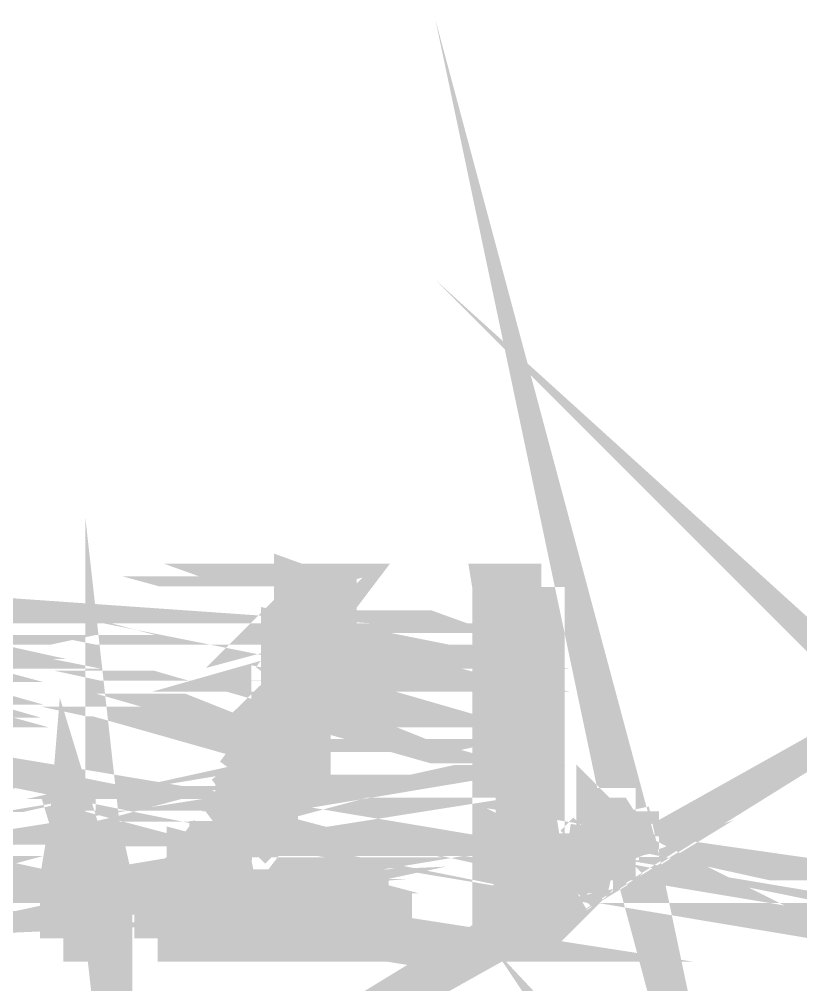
# Model space of a CAD drawing. Header units: inches. Extents: x -524 to 1067, y -71 to 1110.
# Drawn here: x 520.73 to 536.2, y 298.64 to 317.75 of the extents above; entities that cross this region are included whole.
import ezdxf

# ---------------------------------------------------------------- set-up
doc = ezdxf.new("R2010")
doc.units = ezdxf.units.IN
doc.header["$MEASUREMENT"] = 0
doc.layers.add('H', color=7, linetype='Continuous')
doc.layers.add('P', color=7, linetype='Continuous')

msp = doc.modelspace()

# ---------------------------------------------------------------- hatches: boundary and pattern name
at = {"layer": 'H', "linetype": 'Continuous'}
for points in [[(526.0431995902995, 305.7390380684155), (526.2366409983588, 305.9981765584572), (526.2366409983588, 306.4471066186703), (527.2038480386552, 306.4471066186703), (526.9447095486134, 306.2573150484989), (526.9447095486134, 304.8411779479894), (526.6855710585719, 304.8411779479894), (526.6855710585719, 304.1294595598467), (526.4957794884003, 303.9396679896753), (526.4957794884003, 303.2315994394206), (526.2366409983588, 303.2315994394206), (526.2366409983588, 302.972460949379), (525.3351310400449, 303.2315994394206), (525.5285724481041, 303.421391009592), (525.5285724481041, 303.9396679896753), (525.7877109381457, 304.1294595598467), (525.7877109381457, 304.5820394579476), (526.0431995902995, 304.8411779479894), (526.0431995902995, 305.7390380684155)], [(531.1310736060477, 300.913952380597), (530.163866565751, 299.4941654421996), (530.163866565751, 306.4471066186703), (531.1310736060477, 306.4471066186703), (531.1310736060477, 300.913952380597)], [(525.0759925500031, 302.7790195413196), (525.3351310400449, 302.972460949379), (525.3351310400449, 303.2315994394206), (526.2366409983588, 302.972460949379), (526.2366409983588, 302.7790195413196), (525.7877109381457, 302.3300894811066), (524.8862009798318, 302.0709509910649), (524.8862009798318, 302.3300894811066), (525.0759925500031, 302.5235308891658), (525.0759925500031, 302.7790195413196)], [(524.62706248979, 301.8118125010231), (524.8862009798318, 302.0709509910649), (525.7877109381457, 302.3300894811066), (525.7877109381457, 302.0709509910649), (525.5285724481041, 301.8118125010231), (525.5285724481041, 301.6220209308519), (525.3351310400449, 301.3628824408101), (525.3351310400449, 301.1037439507685), (524.8862009798318, 300.6548138905554), (524.8862009798318, 300.4613724824961), (524.62706248979, 300.4613724824961), (523.7255525314761, 300.2058838303423), (523.7255525314761, 300.4613724824961), (524.1781324295769, 300.913952380597), (524.1781324295769, 301.1037439507685), (524.3679239997484, 301.1037439507685), (524.3679239997484, 301.3628824408101), (524.62706248979, 301.6220209308519), (524.62706248979, 301.8118125010231)], [(532.9961407667702, 301.1037439507685), (532.7406521146163, 301.8118125010231), (532.7406521146163, 302.0709509910649), (532.9961407667702, 302.0709509910649), (532.9961407667702, 301.1037439507685)], [(521.6013468807118, 299.4941654421996), (521.6013468807118, 300.6548138905554), (521.8604853707534, 301.8118125010231), (522.3094154309665, 301.8118125010231), (522.5685539210083, 300.6548138905554), (522.5685539210083, 299.4941654421996), (521.6013468807118, 299.4941654421996)], [(532.9961407667702, 301.1037439507685), (532.0289337264737, 301.6220209308519), (532.2880722165155, 301.6220209308519), (532.2880722165155, 301.8118125010231), (532.9961407667702, 301.1037439507685)], [(532.9961407667702, 301.1037439507685), (532.2880722165155, 301.8118125010231), (532.7406521146163, 301.8118125010231), (532.9961407667702, 301.1037439507685)], [(532.9961407667702, 301.1037439507685), (531.8391421563022, 301.3628824408101), (532.0289337264737, 301.6220209308519), (532.9961407667702, 301.1037439507685)], [(531.3208651762188, 301.1037439507685), (531.5800036662606, 301.3628824408101), (531.8391421563022, 301.3628824408101), (532.9961407667702, 301.1037439507685), (531.3208651762188, 301.1037439507685)], [(531.1310736060477, 300.913952380597), (531.3208651762188, 301.1037439507685), (532.7406521146163, 301.1037439507685), (532.4815136245747, 300.913952380597), (531.1310736060477, 300.913952380597)], [(532.0289337264737, 300.6548138905554), (530.163866565751, 299.4941654421996), (531.1310736060477, 300.913952380597), (532.2880722165155, 300.913952380597), (532.2880722165155, 300.6548138905554), (532.0289337264737, 300.6548138905554)], [(530.163866565751, 299.4941654421996), (532.0289337264737, 300.6548138905554), (531.8391421563022, 300.4613724824961), (530.163866565751, 299.4941654421996)], [(528.1053579969694, 299.4941654421996), (523.7255525314761, 300.2058838303423), (528.1053579969694, 300.4613724824961), (528.1053579969694, 299.4941654421996)], [(523.7255525314761, 300.2058838303423), (524.62706248979, 300.4613724824961), (528.1053579969694, 300.4613724824961), (523.7255525314761, 300.2058838303423)], [(530.163866565751, 299.4941654421996), (531.5800036662606, 300.4613724824961), (531.3208651762188, 300.2058838303423), (531.3208651762188, 299.9467453403007), (530.163866565751, 299.4941654421996)], [(530.163866565751, 299.4941654421996), (531.5800036662606, 300.4613724824961), (531.8391421563022, 300.4613724824961), (530.163866565751, 299.4941654421996)], [(523.4700638793222, 299.4941654421996), (523.4700638793222, 300.2058838303423), (523.7255525314761, 300.2058838303423), (528.1053579969694, 299.4941654421996), (523.4700638793222, 299.4941654421996)], [(530.163866565751, 299.4941654421996), (531.1310736060477, 299.8810482583182), (531.3208651762188, 299.9467453403007), (531.1310736060477, 299.8810482583182), (531.1310736060477, 299.7533039322414), (530.163866565751, 299.4941654421996)], [(530.163866565751, 299.4941654421996), (531.1310736060477, 299.7533039322414), (530.871935116006, 299.4941654421996), (530.163866565751, 299.4941654421996)]]:
    msp.add_hatch(color=256, dxfattribs=at).paths.add_polyline_path(points)

# ---------------------------------------------------------------- linework, layer by layer
at = {"layer": 'P', "const_width": 0.927058823529412}
for points in [[(532.7406521146163, 301.8775095830057), (532.9304436847876, 301.1694410327509), (532.7406521146163, 302.0709509910649)], [(539.8833848612583, 302.0709509910649), (542.6536118181828, 299.5598625241822), (539.4344548010451, 302.7790195413196)], [(539.8833848612583, 303.4870880915744), (539.4344548010451, 302.7790195413196), (539.8833848612583, 303.6805294996336)], [(531.7734450743199, 300.4613724824961), (530.163866565751, 299.5598625241822), (532.0289337264737, 300.7205109725378)], [(531.5800036662606, 300.4613724824961), (530.163866565751, 299.5598625241822), (531.7734450743199, 300.4613724824961)], [(522.243718348984, 301.8775095830057), (522.5028568390258, 299.5598625241822), (522.5028568390258, 300.7205109725378)], [(527.1381509566727, 306.5128037006526), (526.2366409983588, 306.5128037006526), (526.9447095486134, 306.2573150484989), (527.1381509566727, 306.5128037006526)], [(526.2366409983588, 306.5128037006526), (526.9447095486134, 306.2573150484989), (526.2366409983588, 306.2573150484989), (526.2366409983588, 306.5128037006526)], [(531.0653765240652, 306.5128037006526), (530.163866565751, 306.5128037006526), (531.0653765240652, 300.9139523805971)], [(530.163866565751, 306.5128037006526), (531.0653765240652, 300.9139523805971), (530.163866565751, 299.5598625241822)], [(530.163866565751, 299.5598625241822), (530.163866565751, 306.5128037006526)], [(531.0653765240652, 300.9139523805971), (531.0653765240652, 306.5128037006526)], [(516.9660527630647, 306.2573150484989), (514.3892672141997, 306.2573150484989), (517.1594941711239, 306.0638736404396), (516.9660527630647, 306.2573150484989)], [(526.9447095486134, 306.2573150484989), (526.2366409983588, 306.2573150484989), (526.9447095486134, 306.0638736404396), (526.9447095486134, 306.2573150484989)], [(526.2366409983588, 306.2573150484989), (526.9447095486134, 306.0638736404396), (526.2366409983588, 306.0638736404396)], [(526.2366409983588, 306.0638736404396), (526.2366409983588, 306.2573150484989)], [(526.9447095486134, 306.0638736404396), (525.977502508317, 305.804735150398), (526.2366409983588, 306.0638736404396)], [(526.9447095486134, 306.0638736404396), (525.977502508317, 305.804735150398)], [(525.977502508317, 305.804735150398), (526.9447095486134, 305.804735150398), (526.9447095486134, 306.0638736404396)], [(526.9447095486134, 306.0638736404396), (526.2366409983588, 306.0638736404396), (526.9447095486134, 306.0638736404396), (526.9447095486134, 306.0638736404396), (526.2366409983588, 306.0638736404396)], [(516.2579842128098, 305.804735150398), (517.4149828232776, 305.5492464982441), (516.451425620869, 305.5492464982441)], [(525.977502508317, 305.804735150398), (526.9447095486134, 305.804735150398)], [(526.9447095486134, 305.804735150398), (525.977502508317, 305.5492464982441)], [(525.977502508317, 305.5492464982441), (525.977502508317, 305.804735150398)], [(526.9447095486134, 305.804735150398), (525.977502508317, 305.5492464982441)], [(525.977502508317, 305.5492464982441), (526.9447095486134, 305.5492464982441), (526.9447095486134, 305.804735150398)], [(532.222375134533, 300.7205109725378), (531.0653765240652, 300.9139523805971), (532.0289337264737, 300.7205109725378), (532.222375134533, 300.7205109725378)], [(517.6741213133196, 305.5492464982441), (516.7069142730231, 305.5492464982441), (517.6741213133196, 305.3558050901848)], [(516.7069142730231, 305.5492464982441), (517.6741213133196, 305.3558050901848), (516.7069142730231, 305.3558050901848)], [(525.977502508317, 305.5492464982441), (526.9447095486134, 305.3558050901848), (525.977502508317, 305.3558050901848), (525.977502508317, 305.5492464982441)], [(525.977502508317, 305.5492464982441), (526.9447095486134, 305.5492464982441)], [(526.9447095486134, 305.5492464982441), (525.977502508317, 305.5492464982441), (525.977502508317, 305.5492464982441), (526.9447095486134, 305.5492464982441)], [(525.977502508317, 305.5492464982441), (526.9447095486134, 305.3558050901848)], [(526.9447095486134, 305.3558050901848), (526.9447095486134, 305.5492464982441)], [(516.7069142730231, 305.3558050901848), (516.9660527630647, 305.0966666001432), (517.6741213133196, 305.0966666001432), (516.7069142730231, 305.3558050901848)], [(526.9447095486134, 305.3558050901848), (525.977502508317, 305.3558050901848), (526.9447095486134, 305.0966666001432)], [(525.977502508317, 305.3558050901848), (526.9447095486134, 305.0966666001432), (525.977502508317, 305.0966666001432), (525.977502508317, 305.3558050901848)], [(526.9447095486134, 305.0966666001432), (526.9447095486134, 305.3558050901848)], [(517.8675627213788, 305.0966666001432), (516.9660527630647, 304.9032251920839), (517.8675627213788, 304.9032251920839)], [(516.9660527630647, 305.0966666001432), (517.8675627213788, 305.0966666001432), (516.9660527630647, 304.9032251920839)], [(552.1796887056305, 300.2679310744369), (550.5701101970619, 300.012442422283), (551.9242000534771, 300.2679310744369), (552.1796887056305, 300.2679310744369)], [(526.9447095486134, 305.0966666001432), (525.977502508317, 305.0966666001432), (526.9447095486134, 304.9032251920839)], [(525.977502508317, 305.0966666001432), (526.9447095486134, 304.9032251920839), (525.977502508317, 304.9032251920839), (525.977502508317, 305.0966666001432)], [(526.9447095486134, 304.9032251920839), (526.9447095486134, 305.0966666001432)], [(516.9660527630647, 304.9032251920839), (517.8675627213788, 304.6477365399301), (516.9660527630647, 304.6477365399301)], [(525.977502508317, 304.9032251920839), (526.6855710585719, 304.9032251920839), (525.7877109381457, 304.6477365399301)], [(525.7877109381457, 304.6477365399301), (525.977502508317, 304.9032251920839)], [(526.6855710585719, 304.9032251920839), (525.7877109381457, 304.6477365399301)], [(525.7877109381457, 304.6477365399301), (526.6855710585719, 304.6477365399301), (526.6855710585719, 304.9032251920839)], [(526.9447095486134, 304.9032251920839), (525.977502508317, 304.9032251920839), (526.6855710585719, 304.9032251920839)], [(526.6855710585719, 304.9032251920839), (526.9447095486134, 304.9032251920839)], [(516.9660527630647, 304.6477365399301), (517.8675627213788, 304.3885980498884), (517.1594941711239, 304.3885980498884), (516.9660527630647, 304.6477365399301)], [(525.7877109381457, 304.6477365399301), (526.6855710585719, 304.3885980498884), (525.7877109381457, 304.3885980498884)], [(525.7877109381457, 304.6477365399301), (526.6855710585719, 304.6477365399301)], [(526.6855710585719, 304.6477365399301), (525.7877109381457, 304.6477365399301), (525.7877109381457, 304.6477365399301), (526.6855710585719, 304.6477365399301)], [(525.7877109381457, 304.6477365399301), (526.6855710585719, 304.3885980498884)], [(525.7877109381457, 304.3885980498884), (525.7877109381457, 304.6477365399301)], [(526.6855710585719, 304.3885980498884), (526.6855710585719, 304.6477365399301)], [(517.1594941711239, 304.3885980498884), (517.8675627213788, 304.1951566418292), (517.1594941711239, 304.1951566418292), (517.1594941711239, 304.3885980498884)], [(526.6855710585719, 304.3885980498884), (525.7877109381457, 304.3885980498884), (526.6855710585719, 304.1951566418292)], [(525.7877109381457, 304.3885980498884), (526.6855710585719, 304.1951566418292), (525.7877109381457, 304.1951566418292), (525.7877109381457, 304.3885980498884)], [(526.6855710585719, 304.1951566418292), (526.6855710585719, 304.3885980498884)], [(525.7877109381457, 304.1951566418292), (526.430082406418, 303.9396679896754), (525.5285724481041, 303.9396679896754), (525.7877109381457, 304.1951566418292)], [(526.6855710585719, 304.1951566418292), (525.7877109381457, 304.1951566418292)], [(525.7877109381457, 304.1951566418292), (526.6855710585719, 304.1951566418292)], [(525.7877109381457, 304.1951566418292), (526.6855710585719, 304.1951566418292)], [(526.6855710585719, 304.1951566418292), (525.7877109381457, 304.1951566418292), (525.7877109381457, 304.1951566418292), (526.6855710585719, 304.1951566418292)], [(525.7877109381457, 304.1951566418292), (526.430082406418, 303.9396679896754), (526.6855710585719, 304.1951566418292)], [(526.6855710585719, 304.1951566418292), (526.6855710585719, 304.1951566418292)], [(522.5028568390258, 299.5598625241822), (521.7947882887711, 301.8775095830057), (521.6013468807118, 299.5598625241822)], [(526.430082406418, 303.9396679896754), (525.5285724481041, 303.9396679896754), (526.430082406418, 303.6805294996336)], [(525.5285724481041, 303.9396679896754), (526.430082406418, 303.6805294996336), (525.5285724481041, 303.6805294996336)], [(525.5285724481041, 303.6805294996336), (525.5285724481041, 303.9396679896754)], [(526.430082406418, 303.6805294996336), (526.430082406418, 303.9396679896754)], [(526.430082406418, 303.6805294996336), (525.5285724481041, 303.6805294996336), (526.430082406418, 303.4870880915744), (526.430082406418, 303.6805294996336)], [(525.5285724481041, 303.6805294996336), (526.430082406418, 303.4870880915744), (525.5285724481041, 303.4870880915744)], [(525.5285724481041, 303.4870880915744), (525.5285724481041, 303.6805294996336)], [(526.430082406418, 303.4870880915744), (525.5285724481041, 303.4870880915744), (526.430082406418, 303.2315994394206), (526.430082406418, 303.4870880915744)], [(525.2694339580626, 303.2315994394206), (525.5285724481041, 303.4870880915744)], [(525.5285724481041, 303.4870880915744), (526.430082406418, 303.2315994394206)], [(517.1594941711239, 303.2315994394206), (518.1230513735325, 303.0381580313613), (517.1594941711239, 303.0381580313613), (517.1594941711239, 303.2315994394206)], [(525.2694339580626, 303.2315994394206), (526.2366409983588, 303.0381580313613), (525.2694339580626, 303.2315994394206)], [(526.430082406418, 303.2315994394206), (525.2694339580626, 303.2315994394206)], [(526.430082406418, 303.2315994394206), (525.2694339580626, 303.2315994394206)], [(525.2694339580626, 303.2315994394206), (526.2366409983588, 303.2315994394206), (526.430082406418, 303.2315994394206)], [(525.2694339580626, 303.2315994394206), (526.2366409983588, 303.2315994394206), (525.2694339580626, 303.2315994394206), (525.2694339580626, 303.2315994394206), (526.2366409983588, 303.2315994394206)], [(525.2694339580626, 303.2315994394206), (526.2366409983588, 303.0381580313613)], [(526.2366409983588, 303.0381580313613), (526.2366409983588, 303.2315994394206)], [(526.2366409983588, 303.0381580313613), (525.0759925500031, 302.7790195413196), (526.2366409983588, 302.7790195413196)], [(525.2694339580626, 303.0381580313613), (526.2366409983588, 303.0381580313613), (525.0759925500031, 302.7790195413196)], [(525.0759925500031, 302.7790195413196), (525.2694339580626, 303.0381580313613)], [(526.2366409983588, 302.7790195413196), (526.2366409983588, 303.0381580313613)], [(526.2366409983588, 302.7790195413196), (525.0759925500031, 302.5235308891659), (525.977502508317, 302.5235308891659)], [(525.0759925500031, 302.7790195413196), (526.2366409983588, 302.7790195413196)], [(526.2366409983588, 302.7790195413196), (525.0759925500031, 302.5235308891659), (525.0759925500031, 302.7790195413196)], [(525.977502508317, 302.5235308891659), (526.2366409983588, 302.7790195413196)], [(518.1230513735325, 302.5235308891659), (517.1594941711239, 302.3300894811066), (518.1230513735325, 302.3300894811066), (518.1230513735325, 302.5235308891659)], [(525.0759925500031, 302.5235308891659), (525.977502508317, 302.5235308891659), (524.8205038978492, 302.3300894811066)], [(524.8205038978492, 302.3300894811066), (525.0759925500031, 302.5235308891659)], [(525.977502508317, 302.5235308891659), (524.8205038978492, 302.3300894811066)], [(524.8205038978492, 302.3300894811066), (525.7877109381457, 302.3300894811066), (525.977502508317, 302.5235308891659)], [(525.0759925500031, 302.5235308891659), (525.977502508317, 302.5235308891659)], [(525.977502508317, 302.5235308891659), (525.0759925500031, 302.5235308891659), (525.0759925500031, 302.5235308891659), (525.977502508317, 302.5235308891659)], [(525.0759925500031, 302.5235308891659), (525.977502508317, 302.5235308891659)], [(525.977502508317, 302.5235308891659), (525.977502508317, 302.5235308891659)], [(532.222375134533, 301.6220209308519), (532.222375134533, 301.8775095830057), (532.9304436847876, 301.1694410327509)], [(517.1594941711239, 302.3300894811066), (518.1230513735325, 302.3300894811066), (517.1594941711239, 302.0709509910649)], [(524.8205038978492, 302.3300894811066), (525.7877109381457, 302.3300894811066), (524.8205038978492, 302.0709509910649)], [(525.7877109381457, 302.3300894811066), (524.8205038978492, 302.0709509910649), (525.7877109381457, 302.3300894811066), (524.8205038978492, 302.0709509910649)], [(524.8205038978492, 302.0709509910649), (525.7877109381457, 302.0709509910649), (525.7877109381457, 302.3300894811066)], [(524.8205038978492, 302.0709509910649), (524.8205038978492, 302.3300894811066)], [(517.1594941711239, 302.0709509910649), (517.8675627213788, 301.8775095830057), (517.1594941711239, 301.8775095830057), (517.1594941711239, 302.0709509910649)], [(525.7877109381457, 302.0709509910649), (524.5613654078077, 301.8775095830057), (525.5285724481041, 301.8775095830057)], [(525.7877109381457, 302.0709509910649), (524.5613654078077, 301.8775095830057)], [(524.5613654078077, 301.8775095830057), (524.8205038978492, 302.0709509910649)], [(524.8205038978492, 302.0709509910649), (525.7877109381457, 302.0709509910649)], [(525.5285724481041, 301.8775095830057), (525.7877109381457, 302.0709509910649)], [(532.9304436847876, 301.1694410327509), (532.7406521146163, 302.0709509910649), (532.9304436847876, 302.0709509910649)], [(532.7406521146163, 302.0709509910649), (532.7406521146163, 301.8775095830057)], [(532.9304436847876, 302.0709509910649), (532.9304436847876, 301.1694410327509)], [(521.7947882887711, 301.8775095830057), (521.6013468807118, 299.5598625241822)], [(521.6013468807118, 299.5598625241822), (521.6013468807118, 300.7205109725378), (521.7947882887711, 301.8775095830057)], [(522.5028568390258, 299.5598625241822), (521.7947882887711, 301.8775095830057), (522.243718348984, 301.8775095830057)], [(522.243718348984, 301.8775095830057), (522.5028568390258, 300.7205109725378), (522.243718348984, 301.8775095830057), (522.243718348984, 301.8775095830057), (522.5028568390258, 300.7205109725378)], [(522.243718348984, 301.8775095830057), (522.5028568390258, 299.5598625241822)], [(524.5613654078077, 301.8775095830057), (525.5285724481041, 301.6220209308519), (524.5613654078077, 301.6220209308519)], [(524.5613654078077, 301.8775095830057), (525.5285724481041, 301.8775095830057), (524.5613654078077, 301.8775095830057), (524.5613654078077, 301.8775095830057), (525.5285724481041, 301.8775095830057)], [(524.5613654078077, 301.8775095830057), (525.5285724481041, 301.6220209308519)], [(524.5613654078077, 301.6220209308519), (524.5613654078077, 301.8775095830057)], [(525.5285724481041, 301.6220209308519), (525.5285724481041, 301.8775095830057)], [(532.222375134533, 301.8775095830057), (532.9304436847876, 301.1694410327509)], [(532.9304436847876, 301.1694410327509), (532.4815136245747, 301.8775095830057), (532.222375134533, 301.8775095830057)], [(532.9304436847876, 301.1694410327509), (532.4815136245747, 301.8775095830057)], [(532.4815136245747, 301.8775095830057), (532.7406521146163, 301.8775095830057)], [(532.7406521146163, 301.8775095830057), (532.9304436847876, 301.1694410327509)], [(531.7734450743199, 301.3628824408102), (532.9304436847876, 301.1694410327509), (532.0289337264737, 301.6220209308519)], [(525.2694339580626, 301.3628824408102), (524.3679239997484, 301.3628824408102), (524.5613654078077, 301.6220209308519)], [(525.5285724481041, 301.6220209308519), (524.5613654078077, 301.6220209308519)], [(524.5613654078077, 301.6220209308519), (525.2694339580626, 301.3628824408102)], [(524.5613654078077, 301.6220209308519), (525.2694339580626, 301.3628824408102)], [(525.2694339580626, 301.3628824408102), (525.5285724481041, 301.6220209308519)], [(532.0289337264737, 301.6220209308519), (531.7734450743199, 301.3628824408102)], [(532.9304436847876, 301.1694410327509), (532.0289337264737, 301.6220209308519)], [(532.0289337264737, 301.6220209308519), (532.0289337264737, 301.6220209308519)], [(532.0289337264737, 301.6220209308519), (532.9304436847876, 301.1694410327509)], [(532.0289337264737, 301.6220209308519), (532.9304436847876, 301.1694410327509)], [(532.222375134533, 301.6220209308519), (532.0289337264737, 301.6220209308519)], [(532.9304436847876, 301.1694410327509), (532.222375134533, 301.6220209308519)], [(532.9304436847876, 301.1694410327509), (532.222375134533, 301.6220209308519)], [(516.9660527630647, 301.3628824408102), (517.8675627213788, 301.1694410327509), (516.9660527630647, 301.1694410327509), (516.9660527630647, 301.3628824408102)], [(525.2694339580626, 301.3628824408102), (524.3679239997484, 301.3628824408102), (525.2694339580626, 301.3628824408102), (525.2694339580626, 301.3628824408102), (524.3679239997484, 301.3628824408102)], [(525.2694339580626, 301.3628824408102), (524.3679239997484, 301.1694410327509), (524.3679239997484, 301.3628824408102)], [(525.2694339580626, 301.3628824408102), (524.3679239997484, 301.1694410327509)], [(525.2694339580626, 301.1694410327509), (525.2694339580626, 301.3628824408102)], [(531.3208651762188, 300.012442422283), (530.163866565751, 299.5598625241822), (531.3208651762188, 300.2679310744369)], [(531.5800036662606, 301.3628824408102), (532.9304436847876, 301.1694410327509), (531.3208651762188, 301.1694410327509)], [(531.3208651762188, 301.1694410327509), (531.5800036662606, 301.3628824408102)], [(531.7734450743199, 301.3628824408102), (532.9304436847876, 301.1694410327509), (531.7734450743199, 301.3628824408102)], [(525.2694339580626, 301.1694410327509), (524.1124353475946, 301.1694410327509), (525.0759925500031, 300.9139523805971), (525.2694339580626, 301.1694410327509)], [(524.1124353475946, 301.1694410327509), (525.0759925500031, 300.9139523805971), (524.1124353475946, 300.9139523805971), (524.1124353475946, 301.1694410327509)], [(525.2694339580626, 301.1694410327509), (524.1124353475946, 301.1694410327509), (524.3679239997484, 301.1694410327509)], [(524.3679239997484, 301.1694410327509), (525.2694339580626, 301.1694410327509)], [(524.3679239997484, 301.1694410327509), (525.2694339580626, 301.1694410327509)], [(532.7406521146163, 301.1694410327509), (531.3208651762188, 301.1694410327509), (532.4815136245747, 300.9139523805971)], [(532.4815136245747, 300.9139523805971), (531.0653765240652, 300.9139523805971), (531.3208651762188, 301.1694410327509)], [(532.9304436847876, 301.1694410327509), (531.3208651762188, 301.1694410327509)], [(531.3208651762188, 301.1694410327509), (532.9304436847876, 301.1694410327509)], [(531.3208651762188, 301.1694410327509), (532.4815136245747, 300.9139523805971)], [(532.9304436847876, 301.1694410327509), (531.3208651762188, 301.1694410327509)], [(531.3208651762188, 301.1694410327509), (531.3208651762188, 301.1694410327509), (532.9304436847876, 301.1694410327509)], [(532.4815136245747, 300.9139523805971), (532.7406521146163, 301.1694410327509)], [(526.430082406418, 295.1180098145943), (525.0759925500031, 295.377148304636), (526.2366409983588, 295.1180098145943)], [(525.0759925500031, 300.9139523805971), (523.9189939395353, 300.7205109725378), (524.8205038978492, 300.7205109725378)], [(525.0759925500031, 300.9139523805971), (523.9189939395353, 300.7205109725378)], [(523.9189939395353, 300.7205109725378), (524.1124353475946, 300.9139523805971)], [(525.0759925500031, 300.9139523805971), (524.1124353475946, 300.9139523805971)], [(524.1124353475946, 300.9139523805971), (525.0759925500031, 300.9139523805971)], [(524.1124353475946, 300.9139523805971), (525.0759925500031, 300.9139523805971)], [(524.8205038978492, 300.7205109725378), (525.0759925500031, 300.9139523805971)], [(525.0759925500031, 300.9139523805971), (525.0759925500031, 300.9139523805971)], [(530.163866565751, 299.5598625241822), (531.0653765240652, 300.9139523805971)], [(532.4815136245747, 300.9139523805971), (531.0653765240652, 300.9139523805971), (532.222375134533, 300.9139523805971)], [(532.222375134533, 300.9139523805971), (531.0653765240652, 300.9139523805971), (532.222375134533, 300.9139523805971)], [(531.0653765240652, 300.9139523805971), (532.0289337264737, 300.7205109725378)], [(532.222375134533, 300.9139523805971), (532.4815136245747, 300.9139523805971)], [(516.7069142730231, 300.7205109725378), (517.6741213133196, 300.7205109725378), (516.7069142730231, 300.7205109725378), (517.6741213133196, 300.7205109725378), (516.7069142730231, 300.4613724824961), (516.7069142730231, 300.7205109725378)], [(523.6598554494935, 300.4613724824961), (523.9189939395353, 300.7205109725378)], [(523.9189939395353, 300.7205109725378), (524.8205038978492, 300.7205109725378), (523.9189939395353, 300.7205109725378), (523.9189939395353, 300.7205109725378), (524.8205038978492, 300.7205109725378)], [(523.9189939395353, 300.7205109725378), (524.8205038978492, 300.4613724824961)], [(523.9189939395353, 300.7205109725378), (524.8205038978492, 300.4613724824961)], [(524.8205038978492, 300.4613724824961), (524.8205038978492, 300.7205109725378)], [(532.0289337264737, 300.7205109725378), (530.163866565751, 299.5598625241822)], [(532.0289337264737, 300.7205109725378), (531.7734450743199, 300.4613724824961)], [(516.451425620869, 300.4613724824961), (517.4149828232776, 300.2679310744369), (516.2579842128098, 300.2679310744369), (516.451425620869, 300.4613724824961)], [(528.0396609149868, 300.4613724824961), (523.6598554494935, 300.2679310744369), (524.5613654078077, 300.4613724824961)], [(528.0396609149868, 300.4613724824961), (523.6598554494935, 300.2679310744369)], [(523.6598554494935, 300.2679310744369), (528.0396609149868, 299.5598625241822), (528.0396609149868, 300.4613724824961)], [(524.8205038978492, 300.4613724824961), (523.6598554494935, 300.4613724824961)], [(524.8205038978492, 300.4613724824961), (523.6598554494935, 300.4613724824961), (524.5613654078077, 300.4613724824961), (524.8205038978492, 300.4613724824961)], [(523.6598554494935, 300.4613724824961), (524.5613654078077, 300.4613724824961)], [(524.5613654078077, 300.4613724824961), (523.6598554494935, 300.2679310744369), (523.6598554494935, 300.4613724824961)], [(524.5613654078077, 300.4613724824961), (523.6598554494935, 300.2679310744369), (524.5613654078077, 300.4613724824961), (524.5613654078077, 300.4613724824961)], [(528.0396609149868, 300.4613724824961), (524.5613654078077, 300.4613724824961)], [(524.5613654078077, 300.4613724824961), (528.0396609149868, 300.4613724824961)], [(524.5613654078077, 300.4613724824961), (528.0396609149868, 300.4613724824961)], [(528.0396609149868, 300.4613724824961), (528.0396609149868, 300.4613724824961)], [(531.5800036662606, 300.4613724824961), (530.163866565751, 299.5598625241822)], [(530.163866565751, 299.5598625241822), (531.7734450743199, 300.4613724824961)], [(531.7734450743199, 300.4613724824961), (530.163866565751, 299.5598625241822)], [(531.3208651762188, 300.2679310744369), (531.5800036662606, 300.4613724824961)], [(531.7734450743199, 300.4613724824961), (531.5800036662606, 300.4613724824961)], [(531.7734450743199, 300.4613724824961), (531.7734450743199, 300.4613724824961)], [(517.4149828232776, 300.2679310744369), (514.3892672141997, 300.012442422283), (517.1594941711239, 300.012442422283), (517.4149828232776, 300.2679310744369)], [(515.805404314709, 300.2679310744369), (517.4149828232776, 300.2679310744369), (514.3892672141997, 300.012442422283)], [(523.4700638793222, 300.2679310744369), (528.0396609149868, 299.5598625241822), (523.4700638793222, 299.5598625241822)], [(523.4700638793222, 299.5598625241822), (523.4700638793222, 300.2679310744369)], [(523.6598554494935, 300.2679310744369), (528.0396609149868, 299.5598625241822), (523.6598554494935, 300.2679310744369)], [(530.163866565751, 299.5598625241822), (531.0653765240652, 300.012442422283), (531.0653765240652, 299.7533039322415)], [(530.163866565751, 299.5598625241822), (531.3208651762188, 300.2679310744369)], [(531.3208651762188, 300.2679310744369), (531.3208651762188, 300.012442422283)], [(530.871935116006, 299.5598625241822), (531.0653765240652, 299.7533039322415), (530.163866565751, 299.5598625241822)], [(530.163866565751, 299.5598625241822), (531.0653765240652, 300.012442422283)], [(531.3208651762188, 300.012442422283), (530.163866565751, 299.5598625241822)], [(531.0653765240652, 300.012442422283), (531.3208651762188, 300.012442422283)], [(531.0653765240652, 299.7533039322415), (530.163866565751, 299.5598625241822)], [(521.6013468807118, 299.5598625241822), (522.5028568390258, 299.5598625241822)], [(530.871935116006, 299.5598625241822), (530.163866565751, 299.5598625241822)], [(530.163866565751, 299.5598625241822), (530.871935116006, 299.5598625241822)], [(530.871935116006, 299.5598625241822), (530.163866565751, 299.5598625241822)], [(530.163866565751, 299.5598625241822), (530.871935116006, 299.5598625241822), (530.871935116006, 299.5598625241822), (530.163866565751, 299.5598625241822)], [(537.3759462322635, 290.9352955950483), (533.6385122350425, 294.9245684065351), (537.3759462322635, 289.3257170864794)]]:
    msp.add_lwpolyline(points, dxfattribs=at)

doc.saveas('drawing.dxf')
